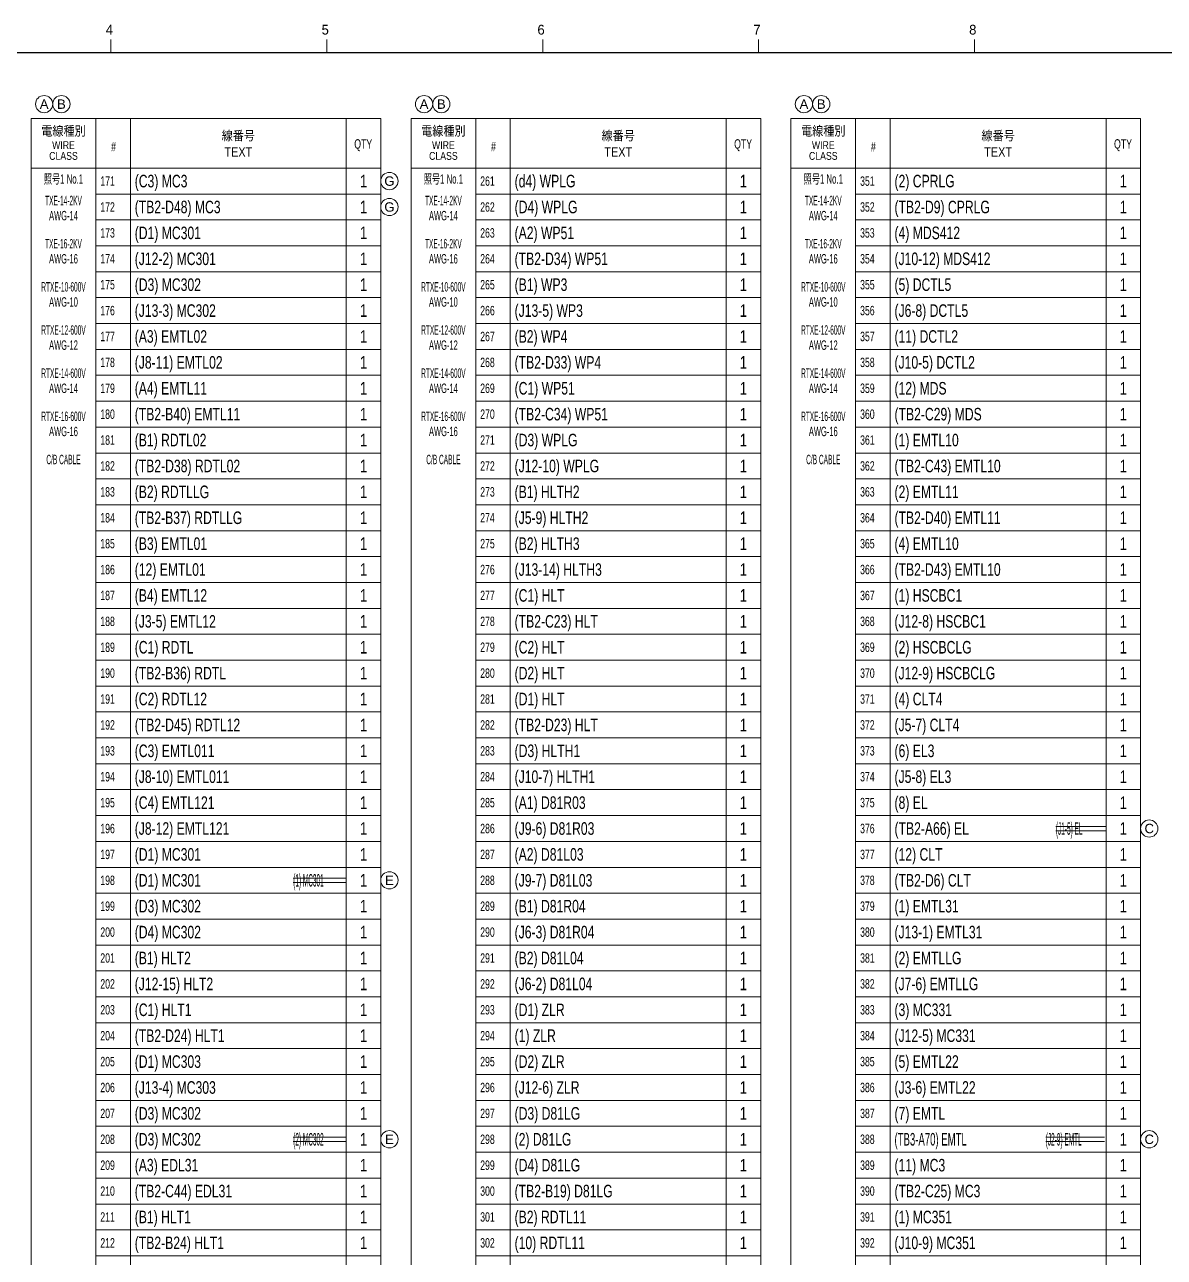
# Model space of a CAD drawing. Header units: millimetres. Extents: x 10 to 832, y 7 to 590.
# Drawn here: x 215.5 to 479.5, y 304.8 to 590.4 of the extents above; entities that cross this region are included whole.
import ezdxf
from ezdxf.enums import TextEntityAlignment as Align

# ---------------------------------------------------------------- set-up
doc = ezdxf.new("R2010")
doc.units = ezdxf.units.MM
for name, color, linetype in [('GR1_01', 7, 'Continuous'), ('GR1_02', 7, 'Continuous'), ('GR1_03', 7, 'Continuous'), ('GR1_04', 7, 'Continuous'), ('GR1_11', 7, 'Continuous'), ('図面枠B6M', 7, 'Continuous'), ('訂正記号', 7, 'Continuous')]:
    doc.layers.add(name, color=color, linetype=linetype)
doc.styles.add('HG丸ｺﾞｼｯｸM-PRO', font='')
doc.styles.get('HG丸ｺﾞｼｯｸM-PRO').set_extended_font_data('HG丸ｺﾞｼｯｸM-PRO')

# ---------------------------------------------------------------- blocks, each defined once
blk = doc.blocks.new('BLKF023')
at = {"layer": '図面枠B6M', "color": 4, "linetype": 'Continuous', "lineweight": 13}
for p, q in [((235.5, 587), (235.5, 584)), ((285.5, 587), (285.5, 584)), ((335.5, 587), (335.5, 584)), ((385.5, 587), (385.5, 584)), ((435.5, 587), (435.5, 584))]:
    blk.add_line(p, q, dxfattribs=at)
at = {"layer": '図面枠B6M', "color": 2, "linetype": 'Continuous', "lineweight": 25}
blk.add_line((35.5, 584), (831.5, 584), dxfattribs=at)
at = {"layer": '図面枠B6M', "color": 4, "linetype": 'Continuous', "lineweight": 13, "style": 'HG丸ｺﾞｼｯｸM-PRO', "width": 1.003994}
for s, p in [('4', (234.29, 587.45)), ('5', (284.29, 587.45)), ('6', (334.29, 587.45)), ('7', (384.29, 587.45)), ('8', (434.29, 587.45))]:
    blk.add_text(s, height=2.25, dxfattribs=at).set_placement(p, align=Align.BOTTOM_LEFT)
blk = doc.blocks.new('BLKF029')
at = {"layer": 'GR1_01', "color": 4, "linetype": 'Continuous', "lineweight": 13}
for p, q in [((217, 568.67), (217, 557.17)), ((217, 568.67), (217, 17.17)), ((298, 568.67), (217, 568.67)), ((232, 568.67), (232, 557.17)), ((240, 568.67), (240, 17.17)), ((290, 568.67), (290, 17.17)), ((298, 568.67), (298, 17.17)), ((298, 557.17), (217, 557.17)), ((232, 557.17), (232, 17.17)), ((232, 557.17), (298, 557.17)), ((232, 551.17), (298, 551.17)), ((232, 545.17), (298, 545.17)), ((232, 539.17), (298, 539.17)), ((232, 533.17), (298, 533.17)), ((232, 527.17), (298, 527.17)), ((232, 521.17), (298, 521.17)), ((232, 515.17), (298, 515.17)), ((232, 509.17), (298, 509.17)), ((232, 503.17), (298, 503.17)), ((232, 497.17), (298, 497.17)), ((232, 491.17), (298, 491.17)), ((232, 485.17), (298, 485.17)), ((232, 479.17), (298, 479.17)), ((232, 473.17), (298, 473.17)), ((232, 467.17), (298, 467.17)), ((232, 461.17), (298, 461.17)), ((232, 455.17), (298, 455.17)), ((232, 449.17), (298, 449.17)), ((232, 443.17), (298, 443.17)), ((232, 437.17), (298, 437.17)), ((232, 431.17), (298, 431.17)), ((232, 425.17), (298, 425.17)), ((232, 419.17), (298, 419.17)), ((232, 413.17), (298, 413.17)), ((232, 407.17), (298, 407.17)), ((232, 401.17), (298, 401.17)), ((232, 395.17), (298, 395.17)), ((232, 389.17), (298, 389.17)), ((232, 383.17), (298, 383.17)), ((232, 377.17), (298, 377.17)), ((232, 371.17), (298, 371.17)), ((232, 365.17), (298, 365.17)), ((232, 359.17), (298, 359.17)), ((232, 353.17), (298, 353.17)), ((232, 347.17), (298, 347.17)), ((232, 341.17), (298, 341.17)), ((232, 335.17), (298, 335.17)), ((232, 329.17), (298, 329.17)), ((232, 323.17), (298, 323.17)), ((232, 317.17), (298, 317.17)), ((232, 311.17), (298, 311.17)), ((232, 305.17), (298, 305.17))]:
    blk.add_line(p, q, dxfattribs=at)
at = {"layer": 'GR1_01', "color": 4, "linetype": 'Continuous', "lineweight": 13, "style": 'HG丸ｺﾞｼｯｸM-PRO'}
for s, height, width, p in [('電線種別', 2.182, 0.863284, (224.5, 565.8)), ('線番号', 2.182, 0.863284, (265, 564.7)), ('#', 2.18, 0.693196, (236.1, 562.18)), ('QTY', 2.182, 0.692704, (293.93, 562.78)), ('TEXT', 2.182, 0.863438, (265, 560.92))]:
    blk.add_text(s, height=height, dxfattribs=dict(at, width=width)).set_placement(p, align=Align.MIDDLE_CENTER)
for s, width, p in [('WIRE', 0.829808, (224.5, 561.05)), ('CLASS', 0.831675, (224.5, 558.55))]:
    blk.add_text(s, height=1.818, dxfattribs=dict(at, width=width)).set_placement(p, align=Align.BOTTOM_CENTER)
blk = doc.blocks.new('BLKF030')
at = {"layer": 'GR1_01', "color": 4, "linetype": 'Continuous', "lineweight": 13}
for p, q in [((305, 568.67), (305, 557.17)), ((305, 568.67), (305, 17.17)), ((386, 568.67), (305, 568.67)), ((320, 568.67), (320, 557.17)), ((328, 568.67), (328, 17.17)), ((378, 568.67), (378, 17.17)), ((386, 568.67), (386, 17.17)), ((386, 557.17), (305, 557.17)), ((320, 557.17), (320, 17.17)), ((320, 557.17), (386, 557.17)), ((320, 551.17), (386, 551.17)), ((320, 545.17), (386, 545.17)), ((320, 539.17), (386, 539.17)), ((320, 533.17), (386, 533.17)), ((320, 527.17), (386, 527.17)), ((320, 521.17), (386, 521.17)), ((320, 515.17), (386, 515.17)), ((320, 509.17), (386, 509.17)), ((320, 503.17), (386, 503.17)), ((320, 497.17), (386, 497.17)), ((320, 491.17), (386, 491.17)), ((320, 485.17), (386, 485.17)), ((320, 479.17), (386, 479.17)), ((320, 473.17), (386, 473.17)), ((320, 467.17), (386, 467.17)), ((320, 461.17), (386, 461.17)), ((320, 455.17), (386, 455.17)), ((320, 449.17), (386, 449.17)), ((320, 443.17), (386, 443.17)), ((320, 437.17), (386, 437.17)), ((320, 431.17), (386, 431.17)), ((320, 425.17), (386, 425.17)), ((320, 419.17), (386, 419.17)), ((320, 413.17), (386, 413.17)), ((320, 407.17), (386, 407.17)), ((320, 401.17), (386, 401.17)), ((320, 395.17), (386, 395.17)), ((320, 389.17), (386, 389.17)), ((320, 383.17), (386, 383.17)), ((320, 377.17), (386, 377.17)), ((320, 371.17), (386, 371.17)), ((320, 365.17), (386, 365.17)), ((320, 359.17), (386, 359.17)), ((320, 353.17), (386, 353.17)), ((320, 347.17), (386, 347.17)), ((320, 341.17), (386, 341.17)), ((320, 335.17), (386, 335.17)), ((320, 329.17), (386, 329.17)), ((320, 323.17), (386, 323.17)), ((320, 317.17), (386, 317.17)), ((320, 311.17), (386, 311.17)), ((320, 305.17), (386, 305.17))]:
    blk.add_line(p, q, dxfattribs=at)
at = {"layer": 'GR1_01', "color": 4, "linetype": 'Continuous', "lineweight": 13, "style": 'HG丸ｺﾞｼｯｸM-PRO'}
for s, height, width, p in [('電線種別', 2.182, 0.863284, (312.5, 565.8)), ('線番号', 2.182, 0.863284, (353, 564.7)), ('#', 2.18, 0.693196, (324.1, 562.18)), ('QTY', 2.182, 0.692704, (381.93, 562.78)), ('TEXT', 2.182, 0.863438, (353, 560.92))]:
    blk.add_text(s, height=height, dxfattribs=dict(at, width=width)).set_placement(p, align=Align.MIDDLE_CENTER)
for s, width, p in [('WIRE', 0.829808, (312.5, 561.05)), ('CLASS', 0.831675, (312.5, 558.55))]:
    blk.add_text(s, height=1.818, dxfattribs=dict(at, width=width)).set_placement(p, align=Align.BOTTOM_CENTER)
blk = doc.blocks.new('BLKF031')
at = {"layer": 'GR1_01', "color": 4, "linetype": 'Continuous', "lineweight": 13}
for p, q in [((393, 568.67), (393, 557.17)), ((393, 568.67), (393, 17.17)), ((474, 568.67), (393, 568.67)), ((408, 568.67), (408, 557.17)), ((416, 568.67), (416, 17.17)), ((466, 568.67), (466, 17.17)), ((474, 568.67), (474, 17.17)), ((474, 557.17), (393, 557.17)), ((408, 557.17), (408, 17.17)), ((408, 557.17), (474, 557.17)), ((408, 551.17), (474, 551.17)), ((408, 545.17), (474, 545.17)), ((408, 539.17), (474, 539.17)), ((408, 533.17), (474, 533.17)), ((408, 527.17), (474, 527.17)), ((408, 521.17), (474, 521.17)), ((408, 515.17), (474, 515.17)), ((408, 509.17), (474, 509.17)), ((408, 503.17), (474, 503.17)), ((408, 497.17), (474, 497.17)), ((408, 491.17), (474, 491.17)), ((408, 485.17), (474, 485.17)), ((408, 479.17), (474, 479.17)), ((408, 473.17), (474, 473.17)), ((408, 467.17), (474, 467.17)), ((408, 461.17), (474, 461.17)), ((408, 455.17), (474, 455.17)), ((408, 449.17), (474, 449.17)), ((408, 443.17), (474, 443.17)), ((408, 437.17), (474, 437.17)), ((408, 431.17), (474, 431.17)), ((408, 425.17), (474, 425.17)), ((408, 419.17), (474, 419.17)), ((408, 413.17), (474, 413.17)), ((408, 407.17), (474, 407.17)), ((408, 401.17), (474, 401.17)), ((408, 395.17), (474, 395.17)), ((408, 389.17), (474, 389.17)), ((408, 383.17), (474, 383.17)), ((408, 377.17), (474, 377.17)), ((408, 371.17), (474, 371.17)), ((408, 365.17), (474, 365.17)), ((408, 359.17), (474, 359.17)), ((408, 353.17), (474, 353.17)), ((408, 347.17), (474, 347.17)), ((408, 341.17), (474, 341.17)), ((408, 335.17), (474, 335.17)), ((408, 329.17), (474, 329.17)), ((408, 323.17), (474, 323.17)), ((408, 317.17), (474, 317.17)), ((408, 311.17), (474, 311.17)), ((408, 305.17), (474, 305.17))]:
    blk.add_line(p, q, dxfattribs=at)
at = {"layer": 'GR1_01', "color": 4, "linetype": 'Continuous', "lineweight": 13, "style": 'HG丸ｺﾞｼｯｸM-PRO'}
for s, height, width, p in [('電線種別', 2.182, 0.863284, (400.5, 565.8)), ('線番号', 2.182, 0.863284, (441, 564.7)), ('#', 2.18, 0.693196, (412.1, 562.18)), ('QTY', 2.182, 0.692704, (469.93, 562.78)), ('TEXT', 2.182, 0.863438, (441, 560.92))]:
    blk.add_text(s, height=height, dxfattribs=dict(at, width=width)).set_placement(p, align=Align.MIDDLE_CENTER)
for s, width, p in [('WIRE', 0.829808, (400.5, 561.05)), ('CLASS', 0.831675, (400.5, 558.55))]:
    blk.add_text(s, height=1.818, dxfattribs=dict(at, width=width)).set_placement(p, align=Align.BOTTOM_CENTER)
blk = doc.blocks.new('BLKF038')
at = {"layer": '訂正記号', "color": 4, "linetype": 'Continuous', "lineweight": 13}
blk.add_circle((220.02, 572), 2, dxfattribs=at)
at = {"layer": '訂正記号', "color": 4, "linetype": 'Continuous', "lineweight": 13, "style": 'HG丸ｺﾞｼｯｸM-PRO', "width": 1.042301}
blk.add_text('A', height=2.18, dxfattribs=at).set_placement((220.02, 572), align=Align.MIDDLE_CENTER)
blk = doc.blocks.new('BLKF039')
at = {"layer": '訂正記号', "color": 4, "linetype": 'Continuous', "lineweight": 13}
blk.add_circle((308.02, 572), 2, dxfattribs=at)
at = {"layer": '訂正記号', "color": 4, "linetype": 'Continuous', "lineweight": 13, "style": 'HG丸ｺﾞｼｯｸM-PRO', "width": 1.042301}
blk.add_text('A', height=2.18, dxfattribs=at).set_placement((308.02, 572), align=Align.MIDDLE_CENTER)
blk = doc.blocks.new('BLKF040')
at = {"layer": '訂正記号', "color": 4, "linetype": 'Continuous', "lineweight": 13}
blk.add_circle((396.02, 572), 2, dxfattribs=at)
at = {"layer": '訂正記号', "color": 4, "linetype": 'Continuous', "lineweight": 13, "style": 'HG丸ｺﾞｼｯｸM-PRO', "width": 1.042301}
blk.add_text('A', height=2.18, dxfattribs=at).set_placement((396.02, 572), align=Align.MIDDLE_CENTER)
blk = doc.blocks.new('BLKF045')
at = {"layer": '訂正記号', "color": 4, "linetype": 'Continuous', "lineweight": 13}
blk.add_circle((224.02, 572), 2, dxfattribs=at)
at = {"layer": '訂正記号', "color": 4, "linetype": 'Continuous', "lineweight": 13, "style": 'HG丸ｺﾞｼｯｸM-PRO', "width": 1.04272}
blk.add_text('B', height=2.18, dxfattribs=at).set_placement((224.02, 572), align=Align.MIDDLE_CENTER)
blk = doc.blocks.new('BLKF046')
at = {"layer": '訂正記号', "color": 4, "linetype": 'Continuous', "lineweight": 13}
blk.add_circle((312.02, 572), 2, dxfattribs=at)
at = {"layer": '訂正記号', "color": 4, "linetype": 'Continuous', "lineweight": 13, "style": 'HG丸ｺﾞｼｯｸM-PRO', "width": 1.04272}
blk.add_text('B', height=2.18, dxfattribs=at).set_placement((312.02, 572), align=Align.MIDDLE_CENTER)
blk = doc.blocks.new('BLKF047')
at = {"layer": '訂正記号', "color": 4, "linetype": 'Continuous', "lineweight": 13}
blk.add_circle((400.02, 572), 2, dxfattribs=at)
at = {"layer": '訂正記号', "color": 4, "linetype": 'Continuous', "lineweight": 13, "style": 'HG丸ｺﾞｼｯｸM-PRO', "width": 1.04272}
blk.add_text('B', height=2.18, dxfattribs=at).set_placement((400.02, 572), align=Align.MIDDLE_CENTER)
blk = doc.blocks.new('BLKF051')
at = {"layer": '訂正記号', "color": 4, "linetype": 'Continuous', "lineweight": 13}
blk.add_circle((476, 332.17), 2, dxfattribs=at)
at = {"layer": '訂正記号', "color": 4, "linetype": 'Continuous', "lineweight": 13, "style": 'HG丸ｺﾞｼｯｸM-PRO', "width": 1.042931}
blk.add_text('C', height=2.18, dxfattribs=at).set_placement((476, 332.17), align=Align.MIDDLE_CENTER)
blk = doc.blocks.new('BLKF052')
at = {"layer": '訂正記号', "color": 4, "linetype": 'Continuous', "lineweight": 13}
blk.add_circle((476, 404.17), 2, dxfattribs=at)
at = {"layer": '訂正記号', "color": 4, "linetype": 'Continuous', "lineweight": 13, "style": 'HG丸ｺﾞｼｯｸM-PRO', "width": 1.042931}
blk.add_text('C', height=2.18, dxfattribs=at).set_placement((476, 404.17), align=Align.MIDDLE_CENTER)
blk = doc.blocks.new('BLKF106')
at = {"layer": '訂正記号', "color": 4, "linetype": 'Continuous', "lineweight": 13}
blk.add_circle((300, 392.17), 2, dxfattribs=at)
at = {"layer": '訂正記号', "color": 4, "linetype": 'Continuous', "lineweight": 13, "style": 'HG丸ｺﾞｼｯｸM-PRO', "width": 1.04259}
blk.add_text('E', height=2.18, dxfattribs=at).set_placement((300, 392.17), align=Align.MIDDLE_CENTER)
blk = doc.blocks.new('BLKF107')
at = {"layer": '訂正記号', "color": 4, "linetype": 'Continuous', "lineweight": 13}
blk.add_circle((300, 332.17), 2, dxfattribs=at)
at = {"layer": '訂正記号', "color": 4, "linetype": 'Continuous', "lineweight": 13, "style": 'HG丸ｺﾞｼｯｸM-PRO', "width": 1.04259}
blk.add_text('E', height=2.18, dxfattribs=at).set_placement((300, 332.17), align=Align.MIDDLE_CENTER)
blk = doc.blocks.new('BLKF148')
at = {"layer": 'GR1_11', "color": 4, "linetype": 'Continuous', "lineweight": 13}
blk.add_circle((300, 548.17), 2, dxfattribs=at)
at = {"layer": 'GR1_11', "color": 4, "linetype": 'Continuous', "lineweight": 13, "style": 'HG丸ｺﾞｼｯｸM-PRO', "width": 1.042883}
blk.add_text('G', height=2.18, dxfattribs=at).set_placement((300, 548.17), align=Align.MIDDLE_CENTER)
blk = doc.blocks.new('BLKF149')
at = {"layer": 'GR1_11', "color": 4, "linetype": 'Continuous', "lineweight": 13}
blk.add_circle((300, 554.17), 2, dxfattribs=at)
at = {"layer": 'GR1_11', "color": 4, "linetype": 'Continuous', "lineweight": 13, "style": 'HG丸ｺﾞｼｯｸM-PRO', "width": 1.042883}
blk.add_text('G', height=2.18, dxfattribs=at).set_placement((300, 554.17), align=Align.MIDDLE_CENTER)

msp = doc.modelspace()

# ---------------------------------------------------------------- linework, layer by layer
at = {"layer": '訂正記号', "color": 4, "linetype": 'Continuous', "lineweight": 13}
for p, q in [((454.38, 404.67), (465.94, 404.67)), ((454.38, 403.67), (465.94, 403.67)), ((277.71, 392.67), (290.06, 392.67)), ((277.71, 391.67), (290.06, 391.67)), ((277.71, 332.67), (290.06, 332.67)), ((277.71, 331.67), (290.06, 331.67)), ((452.02, 332.67), (465.63, 332.67)), ((452.02, 331.67), (465.63, 331.67))]:
    msp.add_line(p, q, dxfattribs=at)

# ---------------------------------------------------------------- block references
at = {"layer": 'GR1_01', "color": 4, "linetype": 'Continuous', "lineweight": 13}
for name in ['BLKF029', 'BLKF030', 'BLKF031']:
    msp.add_blockref(name, (0, 0), dxfattribs=at)
at = {"layer": 'GR1_11', "color": 4, "linetype": 'Continuous', "lineweight": 13}
for name in ['BLKF149', 'BLKF148']:
    msp.add_blockref(name, (0, 0), dxfattribs=at)
at = {"layer": '図面枠B6M', "color": 4, "linetype": 'Continuous', "lineweight": 13}
msp.add_blockref('BLKF023', (0, 0), dxfattribs=at)
at = {"layer": '訂正記号', "color": 4, "linetype": 'Continuous', "lineweight": 13}
for name in ['BLKF038', 'BLKF045', 'BLKF039', 'BLKF046', 'BLKF040', 'BLKF047', 'BLKF052', 'BLKF106', 'BLKF107', 'BLKF051']:
    msp.add_blockref(name, (0, 0), dxfattribs=at)

# ---------------------------------------------------------------- texts
at = {"layer": 'GR1_02', "color": 3, "linetype": 'Continuous', "lineweight": 35, "style": 'HG丸ｺﾞｼｯｸM-PRO'}
for s, height, width, p in [('照号1 No.1', 2.182, 0.618598, (224.5, 554.67)), ('照号1 No.1', 2.182, 0.618598, (312.5, 554.67)), ('照号1 No.1', 2.182, 0.618598, (400.5, 554.67)), ('TXE-14-2KV', 2.182, 0.415658, (224.5, 549.67)), ('TXE-14-2KV', 2.182, 0.415658, (312.5, 549.67)), ('TXE-14-2KV', 2.182, 0.415658, (400.5, 549.67)), ('AWG-14', 2.182, 0.522521, (224.5, 546.17)), ('AWG-14', 2.182, 0.522521, (312.5, 546.17)), ('AWG-14', 2.182, 0.522521, (400.5, 546.17)), ('TXE-16-2KV', 2.182, 0.415658, (224.5, 539.67)), ('TXE-16-2KV', 2.182, 0.415658, (312.5, 539.67)), ('TXE-16-2KV', 2.182, 0.415658, (400.5, 539.67)), ('AWG-16', 2.182, 0.522521, (224.5, 536.17)), ('AWG-16', 2.182, 0.522521, (312.5, 536.17)), ('AWG-16', 2.182, 0.522521, (400.5, 536.17)), ('RTXE-10-600V', 2.1818, 0.41606, (224.5, 529.67)), ('RTXE-10-600V', 2.1818, 0.41606, (312.5, 529.67)), ('RTXE-10-600V', 2.1818, 0.41606, (400.5, 529.67)), ('AWG-10', 2.182, 0.522521, (224.5, 526.17)), ('AWG-10', 2.182, 0.522521, (312.5, 526.17)), ('AWG-10', 2.182, 0.522521, (400.5, 526.17)), ('RTXE-12-600V', 2.1818, 0.41606, (224.5, 519.67)), ('RTXE-12-600V', 2.1818, 0.41606, (312.5, 519.67)), ('RTXE-12-600V', 2.1818, 0.41606, (400.5, 519.67)), ('AWG-12', 2.182, 0.522521, (224.5, 516.17)), ('AWG-12', 2.182, 0.522521, (312.5, 516.17)), ('AWG-12', 2.182, 0.522521, (400.5, 516.17)), ('RTXE-14-600V', 2.1818, 0.41606, (224.5, 509.67)), ('RTXE-14-600V', 2.1818, 0.41606, (312.5, 509.67)), ('RTXE-14-600V', 2.1818, 0.41606, (400.5, 509.67)), ('AWG-14', 2.182, 0.522521, (224.5, 506.17)), ('AWG-14', 2.182, 0.522521, (312.5, 506.17)), ('AWG-14', 2.182, 0.522521, (400.5, 506.17)), ('RTXE-16-600V', 2.1818, 0.41606, (224.5, 499.67)), ('RTXE-16-600V', 2.1818, 0.41606, (312.5, 499.67)), ('RTXE-16-600V', 2.1818, 0.41606, (400.5, 499.67)), ('AWG-16', 2.182, 0.522521, (224.5, 496.17)), ('AWG-16', 2.182, 0.522521, (312.5, 496.17)), ('AWG-16', 2.182, 0.522521, (400.5, 496.17)), ('C/B CABLE', 2.182, 0.416781, (224.5, 489.67)), ('C/B CABLE', 2.182, 0.416781, (312.5, 489.67)), ('C/B CABLE', 2.182, 0.416781, (400.5, 489.67))]:
    msp.add_text(s, height=height, dxfattribs=dict(at, width=width)).set_placement(p, align=Align.MIDDLE_CENTER)
at = {"layer": 'GR1_02', "color": 161, "linetype": 'Continuous', "lineweight": 9, "style": 'HG丸ｺﾞｼｯｸM-PRO', "width": 0.784542}
for p in [(294, 554.17), (382, 554.17), (470, 554.17), (294, 548.17), (382, 548.17), (470, 548.17), (294, 542.17), (382, 542.17), (470, 542.17), (294, 536.17), (382, 536.17), (470, 536.17), (294, 530.17), (382, 530.17), (470, 530.17), (294, 524.17), (382, 524.17), (470, 524.17), (294, 518.17), (382, 518.17), (470, 518.17), (294, 512.17), (382, 512.17), (470, 512.17), (294, 506.17), (382, 506.17), (470, 506.17), (294, 500.17), (382, 500.17), (470, 500.17), (294, 494.17), (382, 494.17), (470, 494.17), (294, 488.17), (382, 488.17), (470, 488.17), (294, 482.17), (382, 482.17), (470, 482.17), (294, 476.17), (382, 476.17), (470, 476.17), (294, 470.17), (382, 470.17), (470, 470.17), (294, 464.17), (382, 464.17), (470, 464.17), (294, 458.17), (382, 458.17), (470, 458.17), (294, 452.17), (382, 452.17), (470, 452.17), (294, 446.17), (382, 446.17), (470, 446.17), (294, 440.17), (382, 440.17), (470, 440.17), (294, 434.17), (382, 434.17), (470, 434.17), (294, 428.17), (382, 428.17), (470, 428.17), (294, 422.17), (382, 422.17), (470, 422.17), (294, 416.17), (382, 416.17), (470, 416.17), (294, 410.17), (382, 410.17), (470, 410.17), (294, 404.17), (382, 404.17), (470, 404.17), (294, 398.17), (382, 398.17), (470, 398.17), (294, 392.17), (382, 392.17), (470, 392.17), (294, 386.17), (382, 386.17), (470, 386.17), (294, 380.17), (382, 380.17), (470, 380.17), (294, 374.17), (382, 374.17), (470, 374.17), (294, 368.17), (382, 368.17), (470, 368.17), (294, 362.17), (382, 362.17), (470, 362.17), (294, 356.17), (382, 356.17), (470, 356.17), (294, 350.17), (382, 350.17), (470, 350.17), (294, 344.17), (382, 344.17), (470, 344.17), (294, 338.17), (382, 338.17), (470, 338.17), (294, 332.17), (382, 332.17), (470, 332.17), (294, 326.17), (382, 326.17), (470, 326.17), (294, 320.17), (382, 320.17), (470, 320.17), (294, 314.17), (382, 314.17), (470, 314.17), (294, 308.17), (382, 308.17), (470, 308.17)]:
    msp.add_text('1', height=2.91, dxfattribs=at).set_placement(p, align=Align.MIDDLE_CENTER)
at = {"layer": 'GR1_03', "color": 161, "linetype": 'Continuous', "lineweight": 9, "style": 'HG丸ｺﾞｼｯｸM-PRO', "width": 0.691275}
for s, p in [('171', (233.03, 554.17)), ('261', (321.03, 554.17)), ('351', (409.03, 554.17)), ('172', (233.03, 548.17)), ('262', (321.03, 548.17)), ('352', (409.03, 548.17)), ('173', (233.03, 542.17)), ('263', (321.03, 542.17)), ('353', (409.03, 542.17)), ('174', (233.03, 536.17)), ('264', (321.03, 536.17)), ('354', (409.03, 536.17)), ('175', (233.03, 530.17)), ('265', (321.03, 530.17)), ('355', (409.03, 530.17)), ('176', (233.03, 524.17)), ('266', (321.03, 524.17)), ('356', (409.03, 524.17)), ('177', (233.03, 518.17)), ('267', (321.03, 518.17)), ('357', (409.03, 518.17)), ('178', (233.03, 512.17)), ('268', (321.03, 512.17)), ('358', (409.03, 512.17)), ('179', (233.03, 506.17)), ('269', (321.03, 506.17)), ('359', (409.03, 506.17)), ('180', (233.03, 500.17)), ('270', (321.03, 500.17)), ('360', (409.03, 500.17)), ('181', (233.03, 494.17)), ('271', (321.03, 494.17)), ('361', (409.03, 494.17)), ('182', (233.03, 488.17)), ('272', (321.03, 488.17)), ('362', (409.03, 488.17)), ('183', (233.03, 482.17)), ('273', (321.03, 482.17)), ('363', (409.03, 482.17)), ('184', (233.03, 476.17)), ('274', (321.03, 476.17)), ('364', (409.03, 476.17)), ('185', (233.03, 470.17)), ('275', (321.03, 470.17)), ('365', (409.03, 470.17)), ('186', (233.03, 464.17)), ('276', (321.03, 464.17)), ('366', (409.03, 464.17)), ('187', (233.03, 458.17)), ('277', (321.03, 458.17)), ('367', (409.03, 458.17)), ('188', (233.03, 452.17)), ('278', (321.03, 452.17)), ('368', (409.03, 452.17)), ('189', (233.03, 446.17)), ('279', (321.03, 446.17)), ('369', (409.03, 446.17)), ('190', (233.03, 440.17)), ('280', (321.03, 440.17)), ('370', (409.03, 440.17)), ('191', (233.03, 434.17)), ('281', (321.03, 434.17)), ('371', (409.03, 434.17)), ('192', (233.03, 428.17)), ('282', (321.03, 428.17)), ('372', (409.03, 428.17)), ('193', (233.03, 422.17)), ('283', (321.03, 422.17)), ('373', (409.03, 422.17)), ('194', (233.03, 416.17)), ('284', (321.03, 416.17)), ('374', (409.03, 416.17)), ('195', (233.03, 410.17)), ('285', (321.03, 410.17)), ('375', (409.03, 410.17)), ('196', (233.03, 404.17)), ('286', (321.03, 404.17)), ('376', (409.03, 404.17)), ('197', (233.03, 398.17)), ('287', (321.03, 398.17)), ('377', (409.03, 398.17)), ('198', (233.03, 392.17)), ('288', (321.03, 392.17)), ('378', (409.03, 392.17)), ('199', (233.03, 386.17)), ('289', (321.03, 386.17)), ('379', (409.03, 386.17)), ('200', (233.03, 380.17)), ('290', (321.03, 380.17)), ('380', (409.03, 380.17)), ('201', (233.03, 374.17)), ('291', (321.03, 374.17)), ('381', (409.03, 374.17)), ('202', (233.03, 368.17)), ('292', (321.03, 368.17)), ('382', (409.03, 368.17)), ('203', (233.03, 362.17)), ('293', (321.03, 362.17)), ('383', (409.03, 362.17)), ('204', (233.03, 356.17)), ('294', (321.03, 356.17)), ('384', (409.03, 356.17)), ('205', (233.03, 350.17)), ('295', (321.03, 350.17)), ('385', (409.03, 350.17)), ('206', (233.03, 344.17)), ('296', (321.03, 344.17)), ('386', (409.03, 344.17)), ('207', (233.03, 338.17)), ('297', (321.03, 338.17)), ('387', (409.03, 338.17)), ('208', (233.03, 332.17)), ('298', (321.03, 332.17)), ('388', (409.03, 332.17)), ('209', (233.03, 326.17)), ('299', (321.03, 326.17)), ('389', (409.03, 326.17)), ('210', (233.03, 320.17)), ('300', (321.03, 320.17)), ('390', (409.03, 320.17)), ('211', (233.03, 314.17)), ('301', (321.03, 314.17)), ('391', (409.03, 314.17)), ('212', (233.03, 308.17)), ('302', (321.03, 308.17)), ('392', (409.03, 308.17))]:
    msp.add_text(s, height=2.182, dxfattribs=at).set_placement(p, align=Align.MIDDLE_LEFT)
at = {"layer": 'GR1_04', "color": 3, "linetype": 'Continuous', "lineweight": 35, "style": 'HG丸ｺﾞｼｯｸM-PRO'}
for s, height, width, p in [('(C3) MC3', 2.909, 0.72453, (241, 554.17)), ('(d4) WPLG', 2.909, 0.724453, (329, 554.17)), ('(2) CPRLG', 2.909, 0.724883, (417, 554.17)), ('(TB2-D48) MC3', 2.9091, 0.724542, (241, 548.17)), ('(D4) WPLG', 2.909, 0.724486, (329, 548.17)), ('(TB2-D9) CPRLG', 2.9091, 0.724811, (417, 548.17)), ('(D1) MC301', 2.909, 0.72434, (241, 542.17)), ('(A2) WP51', 2.909, 0.72428, (329, 542.17)), ('(4) MDS412', 2.909, 0.724376, (417, 542.17)), ('(J12-2) MC301', 2.9091, 0.724203, (241, 536.17)), ('(TB2-D34) WP51', 2.9091, 0.724535, (329, 536.17)), ('(J10-12) MDS412', 2.9091, 0.724202, (417, 536.17)), ('(D3) MC302', 2.909, 0.72434, (241, 530.17)), ('(B1) WP3', 2.909, 0.725003, (329, 530.17)), ('(5) DCTL5', 2.909, 0.724242, (417, 530.17)), ('(J13-3) MC302', 2.9091, 0.724203, (241, 524.17)), ('(J13-5) WP3', 2.9091, 0.724233, (329, 524.17)), ('(J6-8) DCTL5', 2.9091, 0.724081, (417, 524.17)), ('(A3) EMTL02', 2.9091, 0.724302, (241, 518.17)), ('(B2) WP4', 2.909, 0.725003, (329, 518.17)), ('(11) DCTL2', 2.909, 0.724236, (417, 518.17)), ('(J8-11) EMTL02', 2.9091, 0.724254, (241, 512.17)), ('(TB2-D33) WP4', 2.9091, 0.724565, (329, 512.17)), ('(J10-5) DCTL2', 2.9091, 0.724091, (417, 512.17)), ('(A4) EMTL11', 2.9091, 0.724302, (241, 506.17)), ('(C1) WP51', 2.909, 0.724519, (329, 506.17)), ('(12) MDS', 2.909, 0.724431, (417, 506.17)), ('(TB2-B40) EMTL11', 2.9091, 0.724795, (241, 500.17)), ('(TB2-C34) WP51', 2.9091, 0.724615, (329, 500.17)), ('(TB2-C29) MDS', 2.9091, 0.724629, (417, 500.17)), ('(B1) RDTL02', 2.9091, 0.724746, (241, 494.17)), ('(D3) WPLG', 2.909, 0.724486, (329, 494.17)), ('(1) EMTL10', 2.909, 0.724455, (417, 494.17)), ('(TB2-D38) RDTL02', 2.9091, 0.724477, (241, 488.17)), ('(J12-10) WPLG', 2.9091, 0.724291, (329, 488.17)), ('(TB2-C43) EMTL10', 2.9091, 0.724588, (417, 488.17)), ('(B2) RDTLLG', 2.9091, 0.724825, (241, 482.17)), ('(B1) HLTH2', 2.909, 0.725211, (329, 482.17)), ('(2) EMTL11', 2.909, 0.724455, (417, 482.17)), ('(TB2-B37) RDTLLG', 2.9091, 0.724808, (241, 476.17)), ('(J5-9) HLTH2', 2.9091, 0.72455, (329, 476.17)), ('(TB2-D40) EMTL11', 2.9091, 0.724518, (417, 476.17)), ('(B3) EMTL01', 2.9091, 0.724805, (241, 470.17)), ('(B2) HLTH3', 2.909, 0.725211, (329, 470.17)), ('(4) EMTL10', 2.909, 0.724455, (417, 470.17)), ('(12) EMTL01', 2.9091, 0.724427, (241, 464.17)), ('(J13-14) HLTH3', 2.9091, 0.72449, (329, 464.17)), ('(TB2-D43) EMTL10', 2.9091, 0.724518, (417, 464.17)), ('(B4) EMTL12', 2.9091, 0.724805, (241, 458.17)), ('(C1) HLT', 2.909, 0.724692, (329, 458.17)), ('(1) HSCBC1', 2.909, 0.725254, (417, 458.17)), ('(J3-5) EMTL12', 2.9091, 0.72426, (241, 452.17)), ('(TB2-C23) HLT', 2.9091, 0.724726, (329, 452.17)), ('(J12-8) HSCBC1', 2.9091, 0.724822, (417, 452.17)), ('(C1) RDTL', 2.909, 0.724501, (241, 446.17)), ('(C2) HLT', 2.909, 0.724692, (329, 446.17)), ('(2) HSCBCLG', 2.9091, 0.725221, (417, 446.17)), ('(TB2-B36) RDTL', 2.9091, 0.724849, (241, 440.17)), ('(D2) HLT', 2.909, 0.724536, (329, 440.17)), ('(J12-9) HSCBCLG', 2.9091, 0.72483, (417, 440.17)), ('(C2) RDTL12', 2.9091, 0.724435, (241, 434.17)), ('(D1) HLT', 2.909, 0.724536, (329, 434.17)), ('(4) CLT4', 2.909, 0.7243, (417, 434.17)), ('(TB2-D45) RDTL12', 2.9091, 0.724477, (241, 428.17)), ('(TB2-D23) HLT', 2.9091, 0.724636, (329, 428.17)), ('(J5-7) CLT4', 2.9091, 0.724102, (417, 428.17)), ('(C3) EMTL011', 2.9091, 0.724468, (241, 422.17)), ('(D3) HLTH1', 2.909, 0.724748, (329, 422.17)), ('(6) EL3', 2.909, 0.724746, (417, 422.17)), ('(J8-10) EMTL011', 2.9091, 0.724249, (241, 416.17)), ('(J10-7) HLTH1', 2.9091, 0.724517, (329, 416.17)), ('(J5-8) EL3', 2.909, 0.724375, (417, 416.17)), ('(C4) EMTL121', 2.9091, 0.724468, (241, 410.17)), ('(A1) D81R03', 2.9091, 0.724308, (329, 410.17)), ('(8) EL', 2.909, 0.724877, (417, 410.17)), ('(J8-12) EMTL121', 2.9091, 0.724249, (241, 404.17)), ('(J9-6) D81R03', 2.9091, 0.724265, (329, 404.17)), ('(TB2-A66) EL', 2.9091, 0.724637, (417, 404.17)), ('(D1) MC301', 2.909, 0.72434, (241, 398.17)), ('(A2) D81L03', 2.9091, 0.724134, (329, 398.17)), ('(12) CLT', 2.909, 0.7243, (417, 398.17)), ('(D1) MC301', 2.909, 0.72434, (241, 392.17)), ('(J9-7) D81L03', 2.9091, 0.724113, (329, 392.17)), ('(TB2-D6) CLT', 2.9091, 0.724498, (417, 392.17)), ('(D3) MC302', 2.909, 0.72434, (241, 386.17)), ('(B1) D81R04', 2.9091, 0.724809, (329, 386.17)), ('(1) EMTL31', 2.909, 0.724455, (417, 386.17)), ('(D4) MC302', 2.909, 0.72434, (241, 380.17)), ('(J6-3) D81R04', 2.9091, 0.724265, (329, 380.17)), ('(J13-1) EMTL31', 2.9091, 0.724254, (417, 380.17)), ('(B1) HLT2', 2.909, 0.72502, (241, 374.17)), ('(B2) D81L04', 2.9091, 0.724639, (329, 374.17)), ('(2) EMTLLG', 2.909, 0.724543, (417, 374.17)), ('(J12-15) HLT2', 2.9091, 0.724288, (241, 368.17)), ('(J6-2) D81L04', 2.9091, 0.724113, (329, 368.17)), ('(J7-6) EMTLLG', 2.9091, 0.724327, (417, 368.17)), ('(C1) HLT1', 2.909, 0.724624, (241, 362.17)), ('(D1) ZLR', 2.909, 0.724602, (329, 362.17)), ('(3) MC331', 2.909, 0.7244, (417, 362.17)), ('(TB2-D24) HLT1', 2.9091, 0.724599, (241, 356.17)), ('(1) ZLR', 2.909, 0.724746, (329, 356.17)), ('(J12-5) MC331', 2.9091, 0.724203, (417, 356.17)), ('(D1) MC303', 2.909, 0.72434, (241, 350.17)), ('(D2) ZLR', 2.909, 0.724602, (329, 350.17)), ('(5) EMTL22', 2.909, 0.724455, (417, 350.17)), ('(J13-4) MC303', 2.9091, 0.724203, (241, 344.17)), ('(J12-6) ZLR', 2.9091, 0.724354, (329, 344.17)), ('(J3-6) EMTL22', 2.9091, 0.72426, (417, 344.17)), ('(D3) MC302', 2.909, 0.72434, (241, 338.17)), ('(D3) D81LG', 2.909, 0.724286, (329, 338.17)), ('(7) EMTL', 2.909, 0.724536, (417, 338.17)), ('(D3) MC302', 2.909, 0.72434, (241, 332.17)), ('(2) D81LG', 2.909, 0.72434, (329, 332.17)), ('(TB3-A70) EMTL', 2.9091, 0.569539, (417, 332.17)), ('(A3) EDL31', 2.909, 0.724361, (241, 326.17)), ('(D4) D81LG', 2.909, 0.724286, (329, 326.17)), ('(11) MC3', 2.909, 0.724431, (417, 326.17)), ('(TB2-C44) EDL31', 2.9091, 0.724651, (241, 320.17)), ('(TB2-B19) D81LG', 2.9091, 0.724754, (329, 320.17)), ('(TB2-C25) MC3', 2.9091, 0.724629, (417, 320.17)), ('(B1) HLT1', 2.909, 0.72502, (241, 314.17)), ('(B2) RDTL11', 2.9091, 0.724746, (329, 314.17)), ('(1) MC351', 2.909, 0.7244, (417, 314.17)), ('(TB2-B24) HLT1', 2.9091, 0.724925, (241, 308.17)), ('(10) RDTL11', 2.9091, 0.724364, (329, 308.17)), ('(J10-9) MC351', 2.9091, 0.724203, (417, 308.17))]:
    msp.add_text(s, height=height, dxfattribs=dict(at, width=width)).set_placement(p, align=Align.MIDDLE_LEFT)
at = {"layer": '訂正記号', "color": 3, "linetype": 'Continuous', "lineweight": 35, "style": 'HG丸ｺﾞｼｯｸM-PRO'}
for s, height, width, p in [('(J1-5) EL', 2.909, 0.308377, (454.38, 404.17)), ('(1) MC301', 2.909, 0.307408, (277.71, 392.17)), ('(2) MC302', 2.909, 0.307408, (277.71, 332.17)), ('(J2-9) EMTL', 2.9091, 0.308487, (452.02, 332.17))]:
    msp.add_text(s, height=height, dxfattribs=dict(at, width=width)).set_placement(p, align=Align.MIDDLE_LEFT)

doc.saveas('drawing.dxf')
